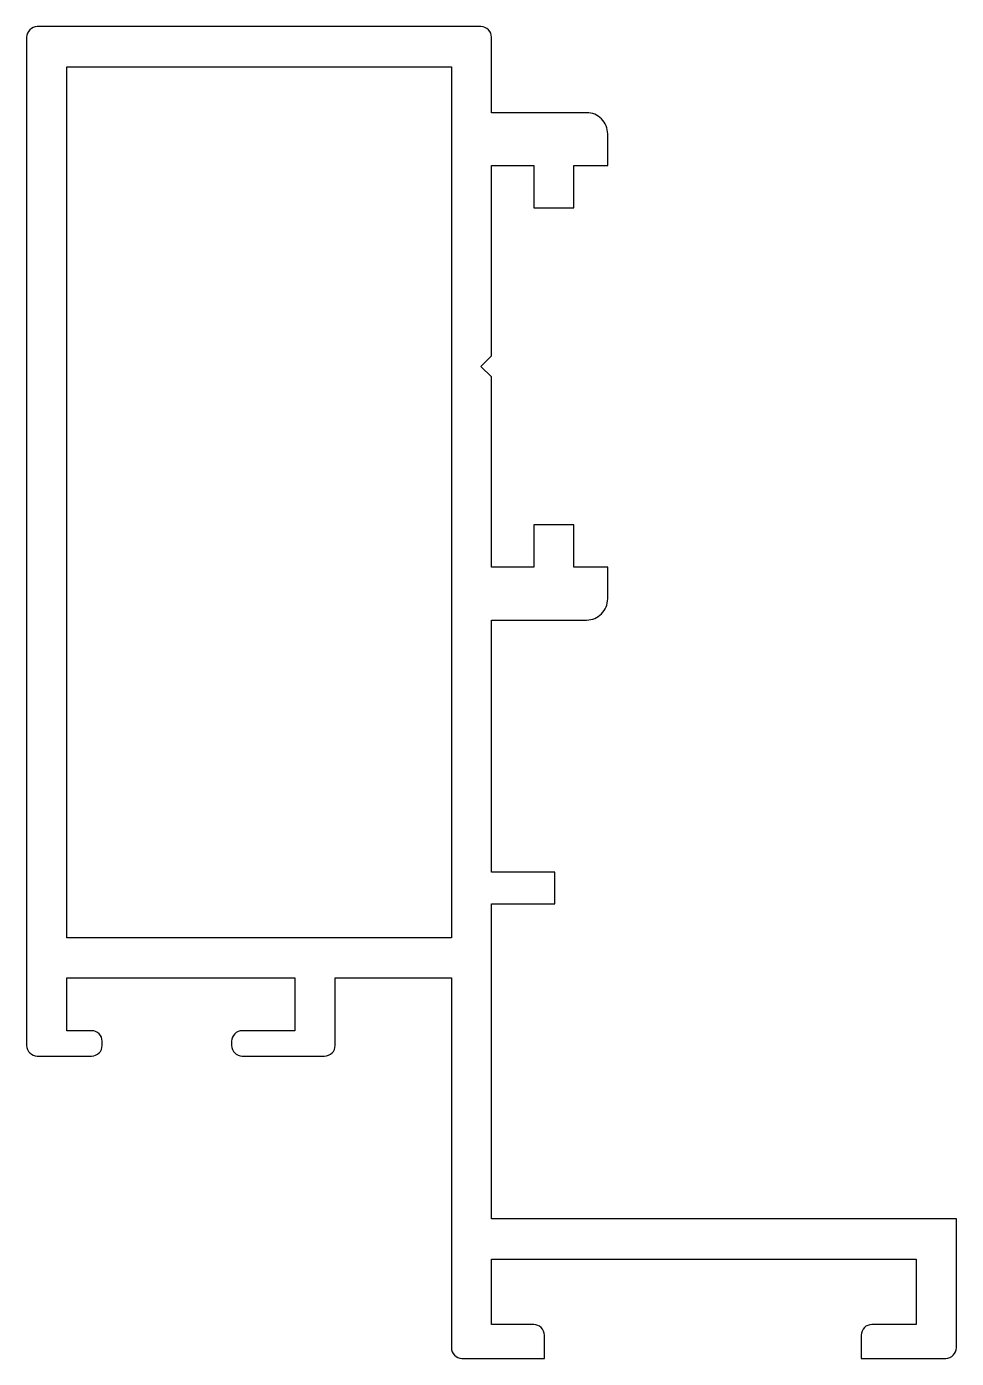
# Model space of a CAD drawing. Extents: x 138.4 to 182.4, y 177.9 to 240.9.
import ezdxf

# ---------------------------------------------------------------- set-up
doc = ezdxf.new("R2010")
doc.units = 0
doc.header["$LTSCALE"] = 15
doc.layers.add('ANA', color=220, linetype='CONTINUOUS')

msp = doc.modelspace()

# ---------------------------------------------------------------- linework, layer by layer
at = {"layer": 'ANA', "color": 0}
msp.add_lwpolyline([(160.383, 184.498), (160.383, 199.398), (163.383, 199.398), (163.383, 200.898), (160.383, 200.898), (160.383, 212.827), (164.883, 212.827, 0.414214), (165.883, 213.827), (165.883, 215.327), (164.283, 215.327), (164.283, 217.327), (162.383, 217.327), (162.383, 215.327), (160.383, 215.327), (160.383, 224.327), (159.883, 224.827), (160.383, 225.327), (160.383, 234.327), (162.383, 234.327), (162.383, 232.327), (164.283, 232.327), (164.283, 234.327), (165.883, 234.327), (165.883, 235.827, 0.414214), (164.883, 236.827), (160.383, 236.827), (160.383, 240.398, 0.414214), (159.883, 240.898), (138.883, 240.898, 0.414214), (138.383, 240.398), (138.383, 192.698, 0.414214), (138.883, 192.198), (141.458, 192.198, 0.414214), (141.958, 192.698), (141.958, 192.898, 0.414214), (141.458, 193.398), (140.283, 193.398), (140.283, 195.898), (151.083, 195.898), (151.083, 193.398), (148.583, 193.398, 0.414214), (148.083, 192.898), (148.083, 192.698, 0.414214), (148.583, 192.198), (152.483, 192.198, 0.414214), (152.983, 192.698), (152.983, 195.898), (158.483, 195.898), (158.483, 178.398, 0.414214), (158.983, 177.898), (162.883, 177.898), (162.883, 178.998, 0.414214), (162.383, 179.498), (160.383, 179.498), (160.383, 182.598), (180.483, 182.598), (180.483, 179.498), (178.383, 179.498, 0.414214), (177.883, 178.998), (177.883, 177.898), (181.883, 177.898, 0.414214), (182.383, 178.398), (182.383, 184.498)], format="xyb", close=True, dxfattribs=at)
msp.add_lwpolyline([(158.483, 238.998), (158.483, 197.798), (140.283, 197.798), (140.283, 238.998)], close=True, dxfattribs=at)

doc.saveas('drawing.dxf')
